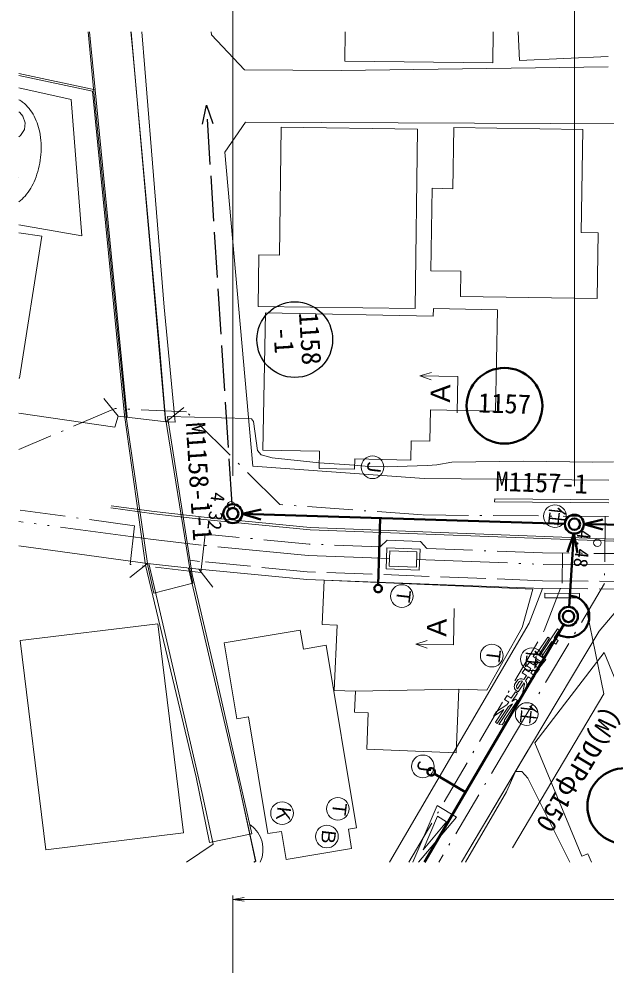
# Model space of a CAD drawing. Units: millimetres on the paper. Extents: x 20 to 1662, y 20 to 574.
# Drawn here: x 203.8 to 281.3, y 383.9 to 508.9 of the extents above; entities that cross this region are included whole.
import ezdxf
from ezdxf.enums import TextEntityAlignment as Align

# ---------------------------------------------------------------- set-up
doc = ezdxf.new("R2010")
doc.units = ezdxf.units.MM
for name, pattern in [('DASHED', [7.5, 6, -1.5]), ('DASHED_DOTTED', [9.25, 6, -1.5, 0.25, -1.5]), ('LONG_DASHED_DOUBLE_DOTTED', [17, 12, -1.5, 0.25, -1.5, 0.25, -1.5])]:
    doc.linetypes.add(name, pattern=pattern)
for name, color, linetype, lineweight in [('D-BGD', 8, 'Continuous', 13), ('D-BGD(NTT)', 30, 'LONG_DASHED_DOUBLE_DOTTED', 13), ('D-BGD(水道)', 4, 'DASHED_DOTTED', 13), ('D-BGD-HTXT', 7, 'Continuous', 13), ('D-STR-DIM', 7, 'Continuous', 13), ('D-STR（管路）', 1, 'Continuous', 50), ('D-SUV', 8, 'Continuous', 13), ('ゴマ点', 7, 'Continuous', 13), ('取付管', 1, 'Continuous', 50), ('横断番号', 7, 'Continuous', 13), ('水周り', 3, 'Continuous', 13)]:
    doc.layers.add(name, color=color, linetype=linetype, lineweight=lineweight)
doc.styles.add('ＭＳ ゴシック', font='')
doc.styles.get('ＭＳ ゴシック').set_extended_font_data('MS Gothic')

# ---------------------------------------------------------------- blocks, each defined once
blk = doc.blocks.new('open_arrow')
at = {"color": 0, "linetype": 'Continuous', "lineweight": -2}
blk.add_lwpolyline([(7.5, 1.25), (0, 0), (7.5, -1.25)], dxfattribs=at)

msp = doc.modelspace()

# ---------------------------------------------------------------- linework, layer by layer
at = {"layer": 'D-BGD'}
for p, q in [((266.589, 445.481), (266.586, 445.082)), ((281.649, 444.948), (266.586, 445.082)), ((281.654, 445.348), (266.589, 445.481)), ((221.569, 443.521), (215.902, 444.29)), ((221.606, 443.819), (215.943, 444.587)), ((228.194, 442.758), (221.569, 443.521)), ((228.226, 443.056), (221.606, 443.819)), ((242.201, 441.42), (228.194, 442.758)), ((242.221, 441.72), (228.226, 443.056)), ((282.308, 439.885), (242.201, 441.42)), ((282.313, 440.185), (242.221, 441.72)), ((273.206, 432.438), (273.211, 433.038)), ((273.211, 433.038), (277.811, 433.003)), ((277.806, 432.403), (277.811, 433.003)), ((273.206, 432.438), (277.806, 432.403)), ((272.54, 424.808), (274.863, 428.307)), ((275.113, 428.141), (274.449, 427.142)), ((274.863, 428.307), (275.113, 428.141)), ((272.148, 425.068), (273.586, 427.234)), ((273.836, 427.068), (272.398, 424.902)), ((274.117, 426.642), (272.79, 424.642)), ((273.586, 427.234), (273.836, 427.068)), ((274.659, 426.282), (274.117, 426.642)), ((274.449, 427.142), (274.991, 426.782)), ((274.991, 426.782), (274.659, 426.282)), ((271.667, 424.668), (271.998, 425.168)), ((271.998, 425.168), (272.148, 425.068)), ((270.837, 423.418), (271.169, 423.918)), ((271.169, 423.918), (271.71, 423.558)), ((273, 423.783), (271.667, 424.668)), ((271.71, 423.558), (272.098, 424.142)), ((272.348, 423.976), (271.96, 423.392)), ((272.098, 424.142), (272.348, 423.976)), ((272.398, 424.902), (272.54, 424.808)), ((272.79, 424.642), (273.331, 424.283)), ((273.331, 424.283), (273, 423.783)), ((270.229, 422.501), (270.561, 423.001)), ((270.561, 423.001), (271.102, 422.642)), ((271.379, 423.058), (270.837, 423.418)), ((271.102, 422.642), (271.379, 423.058)), ((271.629, 422.893), (271.352, 422.476)), ((272.17, 422.533), (271.629, 422.893)), ((271.96, 423.392), (272.502, 423.033)), ((272.502, 423.033), (272.17, 422.533)), ((269.51, 421.418), (269.289, 421.085)), ((270.271, 421.39), (269.611, 420.395)), ((270.77, 422.142), (270.229, 422.501)), ((270.77, 422.142), (270.438, 421.641)), ((271.02, 421.976), (270.678, 421.46)), ((271.562, 421.617), (271.02, 421.976)), ((271.352, 422.476), (271.894, 422.116)), ((271.894, 422.116), (271.562, 421.617)), ((261.875, 420.354), (248.213, 420.077)), ((269.485, 420.115), (269.693, 419.976)), ((269.539, 420.919), (269.76, 421.252)), ((270.5, 421.193), (269.693, 419.976)), ((270.525, 420.998), (270.235, 419.617)), ((270.684, 420.293), (270.235, 419.617)), ((270.819, 420.935), (270.684, 420.293)), ((267.84, 416.19), (269.598, 418.839)), ((268.238, 419.502), (267.906, 419.002)), ((267.906, 419.002), (268.448, 418.643)), ((268.779, 419.143), (268.238, 419.502)), ((269.332, 419.976), (268.779, 419.143)), ((268.851, 418.709), (269.582, 419.81)), ((269.326, 419.02), (268.851, 418.709)), ((269.598, 418.839), (269.326, 419.02)), ((269.582, 419.81), (269.332, 419.976)), ((266.413, 416.753), (267.793, 417.657)), ((267.793, 417.657), (266.678, 415.977)), ((268.214, 418.291), (266.834, 417.387)), ((266.928, 415.811), (268.43, 418.074)), ((268.961, 418.422), (267.136, 415.672)), ((268.448, 418.643), (268.214, 418.291)), ((268.43, 418.074), (268.961, 418.422)), ((266.834, 417.387), (266.413, 416.753)), ((266.678, 415.977), (266.928, 415.811)), ((267.136, 415.672), (267.58, 415.618)), ((267.58, 415.618), (267.951, 416.177)), ((267.951, 416.177), (267.84, 416.19)), ((255.782, 397.467), (258.982, 404.99)), ((258.982, 404.99), (261.538, 403.419)), ((261.538, 403.419), (256.525, 397.467)), ((257.142, 399.131), (259.024, 403.556)), ((260.239, 402.809), (257.142, 399.131)), ((259.024, 403.556), (260.239, 402.809))]:
    msp.add_line(p, q, dxfattribs=at)
at = {"layer": 'D-BGD', "linetype": 'DASHED'}
for p, q in [((227.612, 437.228), (226.347, 437.374)), ((241.83, 435.87), (227.612, 437.228)), ((272.913, 434.68), (241.83, 435.87)), ((272.913, 434.68), (285.046, 434.589)), ((272.889, 433.64), (285.038, 433.549))]:
    msp.add_line(p, q, dxfattribs=at)
at = {"layer": 'D-BGD'}
for centre, radius, start, end in [((270.093, 421.031), 0.7, 60.52148, 146.42544), ((270.093, 421.031), 0.4, 63.6062, 146.42544), ((270.232, 421.059), 0.6, 348.08727, 41.94793), ((269.872, 420.698), 0.7, 146.42544, 236.42544), ((269.872, 420.698), 0.4, 146.42544, 229.24469), ((270.232, 421.059), 0.3, 348.07802, 26.42544)]:
    msp.add_arc(centre, radius, start, end, dxfattribs=at)
at = {"layer": 'D-BGD(NTT)'}
for p, q in [((221.146, 440.148), (203.762, 442.505)), ((227.838, 439.376), (221.146, 440.148)), ((241.974, 438.027), (227.838, 439.376)), ((252.691, 437.616), (241.974, 438.027)), ((256.289, 437.478), (273.011, 436.838)), ((273.011, 436.838), (285.063, 436.749))]:
    msp.add_line(p, q, dxfattribs=at)
at = {"layer": 'D-BGD(NTT)', "linetype": 'Continuous'}
for p, q in [((252.345, 439.03), (252.238, 436.233)), ((256.742, 438.862), (252.345, 439.03)), ((256.742, 438.862), (256.635, 436.064)), ((252.729, 438.615), (252.653, 436.617)), ((256.327, 438.478), (252.729, 438.615)), ((256.327, 438.478), (256.25, 436.479)), ((256.25, 436.479), (252.653, 436.617)), ((256.635, 436.064), (252.238, 436.233))]:
    msp.add_line(p, q, dxfattribs=at)
at = {"layer": 'D-BGD(水道)'}
for p, q in [((216.478, 457.45), (203.762, 452.005)), ((225.887, 456.981), (216.478, 457.45)), ((238.211, 444.751), (225.887, 456.981)), ((219.026, 441.949), (203.762, 444.019)), ((257.072, 443.366), (238.211, 444.751)), ((281.628, 443.148), (257.072, 443.366)), ((281.176, 443.152), (281.098, 434.33)), ((281.176, 443.152), (281.098, 434.33)), ((218.437, 436.836), (219.026, 441.949)), ((228.36, 440.833), (227.775, 435.76)), ((242.074, 439.524), (228.36, 440.833)), ((251.449, 439.165), (242.074, 439.524)), ((252.383, 440.03), (251.449, 439.165)), ((256.78, 439.861), (252.383, 440.03)), ((257.645, 438.928), (256.78, 439.861)), ((272.924, 438.343), (257.645, 438.928)), ((322.686, 437.958), (272.924, 438.343)), ((275.548, 438.322), (275.518, 434.372)), ((227.775, 435.76), (218.437, 436.836)), ((281.098, 434.33), (269.224, 414.357)), ((273.144, 428.098), (275.518, 434.372)), ((255.249, 397.467), (273.144, 428.098)), ((269.224, 414.357), (259.198, 397.467))]:
    msp.add_line(p, q, dxfattribs=at)
at = {"layer": 'D-BGD(水道)', "linetype": 'Continuous'}
for centre in [(274.55, 443.211), (271.502, 424.299), (270.829, 417.055)]:
    msp.add_circle(centre, 1.5, dxfattribs=at)
at = {"layer": 'D-BGD-HTXT'}
for q in [(278.799, 430.463), (268.923, 399.374)]:
    msp.add_line((281.014, 419.719), q, dxfattribs=at)
at = {"layer": 'D-STR-DIM'}
for p, q in [((232, 448.54), (232, 550.764)), ((232, 448.54), (232, 534.764)), ((277.112, 447.151), (277.112, 534.764)), ((277.112, 447.151), (277.112, 534.764)), ((232, 448.54), (232, 526.764)), ((277.112, 447.151), (277.112, 526.764)), ((277.112, 447.151), (277.112, 526.764)), ((232, 448.54), (232, 518.764)), ((232, 349.68), (232, 393.068)), ((232, 392.568), (426.8, 392.568)), ((232, 392.568), (232.1, 392.568))]:
    msp.add_line(p, q, dxfattribs=at)
at = {"layer": 'D-STR（管路）', "linetype": 'DASHED', "lineweight": 25}
for p, q in [((228.018, 494.99), (228.526, 497.528)), ((228.526, 497.528), (229.355, 495.076)), ((231.92, 444.787), (228.526, 497.528))]:
    msp.add_line(p, q, dxfattribs=at)
at = {"layer": 'D-STR（管路）'}
for p, q in [((233.249, 443.501), (235.769, 444.094)), ((275.862, 442.19), (233.249, 443.501)), ((235.728, 442.755), (233.249, 443.501)), ((278.362, 442.138), (280.869, 442.781)), ((333.258, 441.552), (278.362, 442.138)), ((280.854, 441.441), (278.362, 442.138)), ((276.204, 438.451), (277.032, 440.904)), ((276.414, 431.214), (277.032, 440.904)), ((277.032, 440.904), (277.541, 438.366)), ((257.317, 397.467), (275.703, 428.888))]:
    msp.add_line(p, q, dxfattribs=at)
at = {"layer": 'D-STR（管路）', "lineweight": 25}
msp.add_circle((240.19, 466.536), 5, dxfattribs=at)
at = {"layer": 'D-STR（管路）'}
for centre, radius in [((267.886, 457.799), 5), ((232, 443.54), 1.25), ((232, 443.54), 0.75), ((277.112, 442.151), 1.25), ((277.112, 442.151), 0.75), ((276.335, 429.967), 1.25), ((276.335, 429.967), 0.75), ((283.827, 404.906), 5)]:
    msp.add_circle(centre, radius, dxfattribs=at)
msp.add_arc((276.335, 429.967), 2.75, 239.66601, 86.35126, dxfattribs=at)
at = {"layer": 'D-SUV'}
for p, q in [((212.894, 507.194), (213.672, 499.252)), ((218.041, 456.289), (213.098, 507.194)), ((218.041, 456.289), (213.098, 507.194)), ((218.746, 505.029), (218.558, 507.194)), ((218.579, 507.194), (223.108, 455.705)), ((218.579, 507.194), (223.108, 455.705)), ((220.39, 502.343), (219.984, 507.194)), ((229.198, 506.804), (229.165, 507.194)), ((233.539, 502.197), (229.198, 506.804)), ((246.778, 503.348), (246.823, 507.194)), ((266.397, 507.194), (266.342, 503.127)), ((269.857, 503.406), (269.671, 507.194)), ((222.318, 465.621), (218.746, 505.029)), ((281.578, 503.968), (269.857, 503.406)), ((281.562, 502.601), (246.312, 502.094)), ((266.342, 503.127), (246.778, 503.348)), ((213.825, 499.536), (203.762, 501.701)), ((203.762, 501.448), (213.462, 499.357)), ((222.938, 470.824), (220.39, 502.343)), ((246.312, 502.094), (233.539, 502.197)), ((203.762, 499.795), (210.64, 498.273)), ((213.462, 499.357), (217.691, 456.571)), ((213.672, 499.252), (217.911, 456.385)), ((210.64, 498.273), (212.066, 480.251)), ((203.885, 496.54), (203.762, 496.618)), ((204.266, 496.059), (203.885, 496.54)), ((204.587, 495.175), (204.266, 496.059)), ((204.486, 494.299), (204.587, 495.175)), ((230.937, 491.323), (233.666, 495.257)), ((233.666, 495.257), (290.35, 495.005)), ((203.988, 493.524), (204.486, 494.299)), ((238.166, 477.706), (238.4, 494.59)), ((238.4, 494.59), (256.389, 494.329)), ((256.389, 494.329), (256.073, 470.629)), ((261.081, 486.48), (261.209, 494.579)), ((261.209, 494.579), (278.21, 494.31)), ((278.21, 494.31), (278.011, 480.704)), ((203.762, 493.345), (203.988, 493.524)), ((234.65, 449.825), (230.937, 491.323)), ((203.763, 488.013), (203.762, 488.017)), ((203.762, 488), (203.763, 488.013)), ((258.161, 475.643), (258.329, 486.535)), ((258.329, 486.535), (261.081, 486.48)), ((212.066, 480.251), (203.762, 481.708)), ((203.762, 480.668), (206.765, 480.198)), ((206.765, 480.198), (203.817, 461.432)), ((278.011, 480.704), (280.242, 480.668)), ((280.242, 480.668), (280.104, 471.966)), ((235.348, 470.904), (235.451, 477.737)), ((235.451, 477.737), (238.166, 477.706)), ((262.099, 475.572), (258.161, 475.643)), ((262.059, 472.254), (262.099, 475.572)), ((280.104, 471.966), (262.059, 472.254)), ((224.386, 455.618), (222.938, 470.824)), ((256.073, 470.629), (235.348, 470.904)), ((235.962, 451.949), (236.341, 470.085)), ((236.341, 470.085), (258.454, 469.63)), ((258.454, 469.63), (258.49, 470.632)), ((258.49, 470.632), (266.966, 470.461)), ((266.966, 470.461), (266.692, 457.084)), ((223.101, 456.169), (222.318, 465.621)), ((203.817, 461.432), (203.762, 461.44)), ((216.849, 456.427), (214.986, 458.775)), ((203.762, 456.798), (216.417, 454.946)), ((216.417, 454.946), (216.849, 456.427)), ((223.207, 455.694), (216.849, 456.427)), ((216.849, 456.427), (223.207, 455.694)), ((217.691, 456.571), (220.497, 436.719)), ((217.911, 456.385), (220.768, 436.628)), ((223.207, 455.694), (225.556, 457.557)), ((226.638, 435.508), (223.384, 456.358)), ((223.384, 456.358), (234.089, 456.131)), ((258.095, 457.25), (258.02, 453.111)), ((266.692, 457.084), (258.095, 457.25)), ((226.339, 436.227), (223.101, 456.169)), ((223.207, 455.694), (224.386, 455.618)), ((234.089, 456.131), (234.484, 456.065)), ((234.484, 456.065), (234.728, 455.735)), ((234.728, 455.735), (235.271, 451.888)), ((255.571, 453.172), (255.516, 450.601)), ((258.02, 453.111), (255.571, 453.172)), ((235.271, 451.888), (235.77, 451.327)), ((243.453, 451.79), (235.962, 451.949)), ((243.393, 449.522), (243.453, 451.79)), ((235.77, 451.327), (237.212, 450.919)), ((237.212, 450.919), (243.416, 450.244)), ((243.416, 450.244), (248.095, 449.967)), ((248.127, 450.768), (248.093, 449.423)), ((255.516, 450.601), (248.127, 450.768)), ((260.944, 450.358), (258.948, 449.984)), ((270.4, 450.476), (260.944, 450.358)), ((279.565, 450.346), (270.4, 450.476)), ((282.287, 450.375), (279.565, 450.346)), ((257.269, 448.164), (234.65, 449.825)), ((248.093, 449.423), (243.393, 449.522)), ((248.967, 449.846), (248.095, 449.967)), ((250.007, 449.787), (248.967, 449.846)), ((252.397, 449.733), (250.007, 449.787)), ((256.357, 449.86), (252.397, 449.733)), ((257.711, 449.905), (256.357, 449.86)), ((258.948, 449.984), (257.711, 449.905)), ((281.685, 447.947), (257.269, 448.164)), ((220.747, 436.972), (203.762, 439.276)), ((220.747, 436.972), (218.399, 435.109)), ((220.497, 436.719), (227.156, 408.733)), ((220.747, 436.972), (227.503, 436.194)), ((227.503, 436.194), (220.747, 436.972)), ((220.768, 436.628), (221.564, 433.053)), ((227.951, 406.547), (220.906, 436.954)), ((227.951, 406.547), (220.906, 436.954)), ((226.171, 436.347), (232.83, 407.656)), ((226.171, 436.347), (232.83, 407.656)), ((226.729, 434.37), (226.339, 436.227)), ((229.81, 421.976), (226.638, 435.508)), ((227.503, 436.194), (229.366, 433.845)), ((241.761, 434.832), (227.503, 436.194)), ((221.564, 433.053), (226.729, 434.37)), ((272.889, 433.64), (241.761, 434.832)), ((243.812, 428.878), (244.068, 434.768)), ((244.068, 434.768), (271.612, 433.566)), ((271.612, 433.566), (270.224, 428.512)), ((271.152, 429.049), (272.889, 433.64)), ((285.038, 433.549), (280.375, 428.026)), ((203.931, 426.791), (222.124, 429.002)), ((222.124, 429.002), (225.5, 401.354)), ((245.775, 428.793), (243.812, 428.878)), ((252.682, 397.467), (271.152, 429.049)), ((230.853, 426.486), (240.909, 428.146)), ((240.909, 428.146), (241.325, 425.642)), ((245.407, 420.179), (245.775, 428.793)), ((270.224, 428.512), (265.563, 420.211)), ((280.375, 428.026), (271.459, 413.029)), ((207.325, 399.12), (203.931, 426.791)), ((232.53, 416.408), (230.853, 426.486)), ((241.325, 425.642), (244.342, 426.14)), ((244.342, 426.14), (248.327, 402.025)), ((271.889, 413.261), (281.033, 425.172)), ((281.033, 425.172), (283.697, 418.765)), ((234.505, 401.222), (229.81, 421.976)), ((248.213, 420.077), (245.407, 420.179)), ((248.094, 417.292), (248.213, 420.077)), ((261.875, 420.354), (261.507, 411.921)), ((265.563, 420.211), (261.875, 420.354)), ((234.091, 416.671), (232.53, 416.408)), ((236.643, 401.258), (234.091, 416.671)), ((249.876, 417.207), (248.094, 417.292)), ((249.686, 412.418), (249.876, 417.207)), ((271.459, 413.029), (262.221, 397.467)), ((278.116, 398.29), (271.889, 413.261)), ((261.507, 411.921), (249.686, 412.418)), ((270.988, 412.257), (262.218, 397.467)), ((268.161, 406.765), (269.335, 409.448)), ((269.335, 409.448), (270.181, 409.451)), ((270.181, 409.451), (270.946, 408.578)), ((227.156, 408.733), (228.919, 400.094)), ((232.83, 407.656), (235.035, 397.618)), ((232.83, 407.656), (235.016, 397.62)), ((270.946, 408.578), (276.496, 397.467)), ((229.415, 399.856), (227.951, 406.547)), ((229.415, 399.856), (227.951, 406.547)), ((262.72, 397.467), (268.161, 406.765)), ((225.5, 401.354), (207.325, 399.12)), ((238.448, 401.553), (236.643, 401.258)), ((239.049, 397.86), (238.448, 401.553)), ((248.327, 402.025), (247.28, 401.844)), ((247.28, 401.844), (247.691, 399.3)), ((228.919, 400.094), (234.505, 401.222)), ((225.912, 397.467), (229.415, 399.856)), ((225.912, 397.467), (229.415, 399.856)), ((247.691, 399.3), (239.049, 397.86)), ((235.016, 397.62), (234.791, 397.467)), ((235.035, 397.618), (234.815, 397.467)), ((278.897, 398.602), (278.116, 398.29)), ((279.371, 397.467), (278.897, 398.602))]:
    msp.add_line(p, q, dxfattribs=at)
for centre, radius, start, end in [((202.13, 495.249), 3.404, 51.57192, 61.36154), ((200.694, 493.439), 5.714, 27.11551, 51.57192), ((198.626, 492.38), 8.038, 8.86253, 27.11551), ((195.491, 491.891), 11.211, 353.42544, 8.86253), ((195.491, 491.891), 11.211, 337.98836, 353.42544), ((198.432, 490.702), 8.038, 319.73537, 337.98836), ((200.206, 489.2), 5.714, 308.48309, 319.73537), ((231.94, 399.144), 4.062, 335.63123, 53.39639)]:
    msp.add_arc(centre, radius, start, end, dxfattribs=at)
at = {"layer": 'ゴマ点'}
for centre in [(231.787, 444.64), (280.15, 439.683)]:
    msp.add_circle(centre, 0.5, dxfattribs=at)
at = {"layer": '取付管'}
for p, q in [((251.206, 434.143), (251.476, 442.94)), ((258.636, 409.166), (262.753, 406.757))]:
    msp.add_line(p, q, dxfattribs=at)
for centre, start, end in [((251.19, 433.644), 83.42544, 263.42544), ((251.19, 433.644), 263.42544, 83.42544), ((258.205, 409.419), 83.42544, 263.42544), ((258.205, 409.419), 263.42544, 83.42544)]:
    msp.add_arc(centre, 0.5, start, end, dxfattribs=at)
at = {"layer": '横断番号'}
for p, q in [((256.716, 461.736), (258.224, 462.212)), ((261.715, 461.656), (256.716, 461.736)), ((256.716, 461.736), (258.208, 461.212)), ((261.715, 461.656), (261.638, 456.857)), ((261.168, 426.213), (261.246, 431.013)), ((256.169, 426.294), (257.677, 426.77)), ((261.168, 426.213), (256.169, 426.294)), ((256.169, 426.294), (257.661, 425.77))]:
    msp.add_line(p, q, dxfattribs=at)
at = {"layer": '水周り'}
for centre in [(250.457, 449.674), (254.325, 432.649), (266.205, 424.778), (257.1, 410.144), (238.509, 403.959), (245.871, 404.533), (244.428, 400.874)]:
    msp.add_circle(centre, 1.5, dxfattribs=at)

# ---------------------------------------------------------------- block references
at = {"layer": 'D-STR-DIM', "xscale": 0.2, "yscale": 0.2}
msp.add_blockref('open_arrow', (232, 392.568), dxfattribs=at)

# ---------------------------------------------------------------- texts
at = {"layer": 'D-BGD(水道)', "style": 'ＭＳ ゴシック'}
for p in [(273.451, 444.596), (270.403, 425.684), (269.73, 418.44)]:
    msp.add_text('仕', height=1.833, rotation=263.425, dxfattribs=at).set_placement(p, align=Align.BOTTOM_LEFT)
at = {"layer": 'D-BGD-HTXT', "style": 'ＭＳ ゴシック'}
msp.add_text('(W)DIPφ150', height=2.566, rotation=238.953, dxfattribs=at).set_placement((280.748, 418.619), align=Align.BOTTOM_LEFT)
at = {"layer": 'D-STR（管路）', "style": 'ＭＳ ゴシック'}
for s, rotation, p in [('1158', 273.682, (239.965, 470.029)), ('-1', 273.682, (236.585, 468.058)), ('1157', 358.237, (264.334, 456.158)), ('M1158-1-1', 273.682, (225.018, 455.491)), ('M1157-1', 358.237, (266.614, 445.788))]:
    msp.add_text(s, height=2.566, rotation=rotation, dxfattribs=at).set_placement(p, align=Align.BOTTOM_LEFT)
at = {"layer": 'ゴマ点', "style": 'ＭＳ ゴシック'}
for s, p in [('4.32', (228.653, 446.505)), ('4.48', (277.016, 441.548))]:
    msp.add_text(s, height=1.833, rotation=263.425, dxfattribs=at).set_placement(p, align=Align.BOTTOM_LEFT)
at = {"layer": '横断番号', "style": 'ＭＳ ゴシック'}
for p in [(261.451, 457.66), (260.977, 426.716)]:
    msp.add_text('Ａ', height=2.566, rotation=89.077, dxfattribs=at).set_placement(p, align=Align.BOTTOM_LEFT)
at = {"layer": '水周り', "style": 'ＭＳ ゴシック'}
for s, p in [('Ｊ', (249.358, 451.059)), ('Ｔ', (253.227, 434.034)), ('Ｔ', (265.107, 426.163)), ('Ｊ', (256.001, 411.528)), ('Ｔ', (244.772, 405.918)), ('Ｋ', (237.41, 405.344)), ('Ｂ', (243.329, 402.259))]:
    msp.add_text(s, height=1.833, rotation=263.425, dxfattribs=at).set_placement(p, align=Align.BOTTOM_LEFT)

doc.saveas('drawing.dxf')
